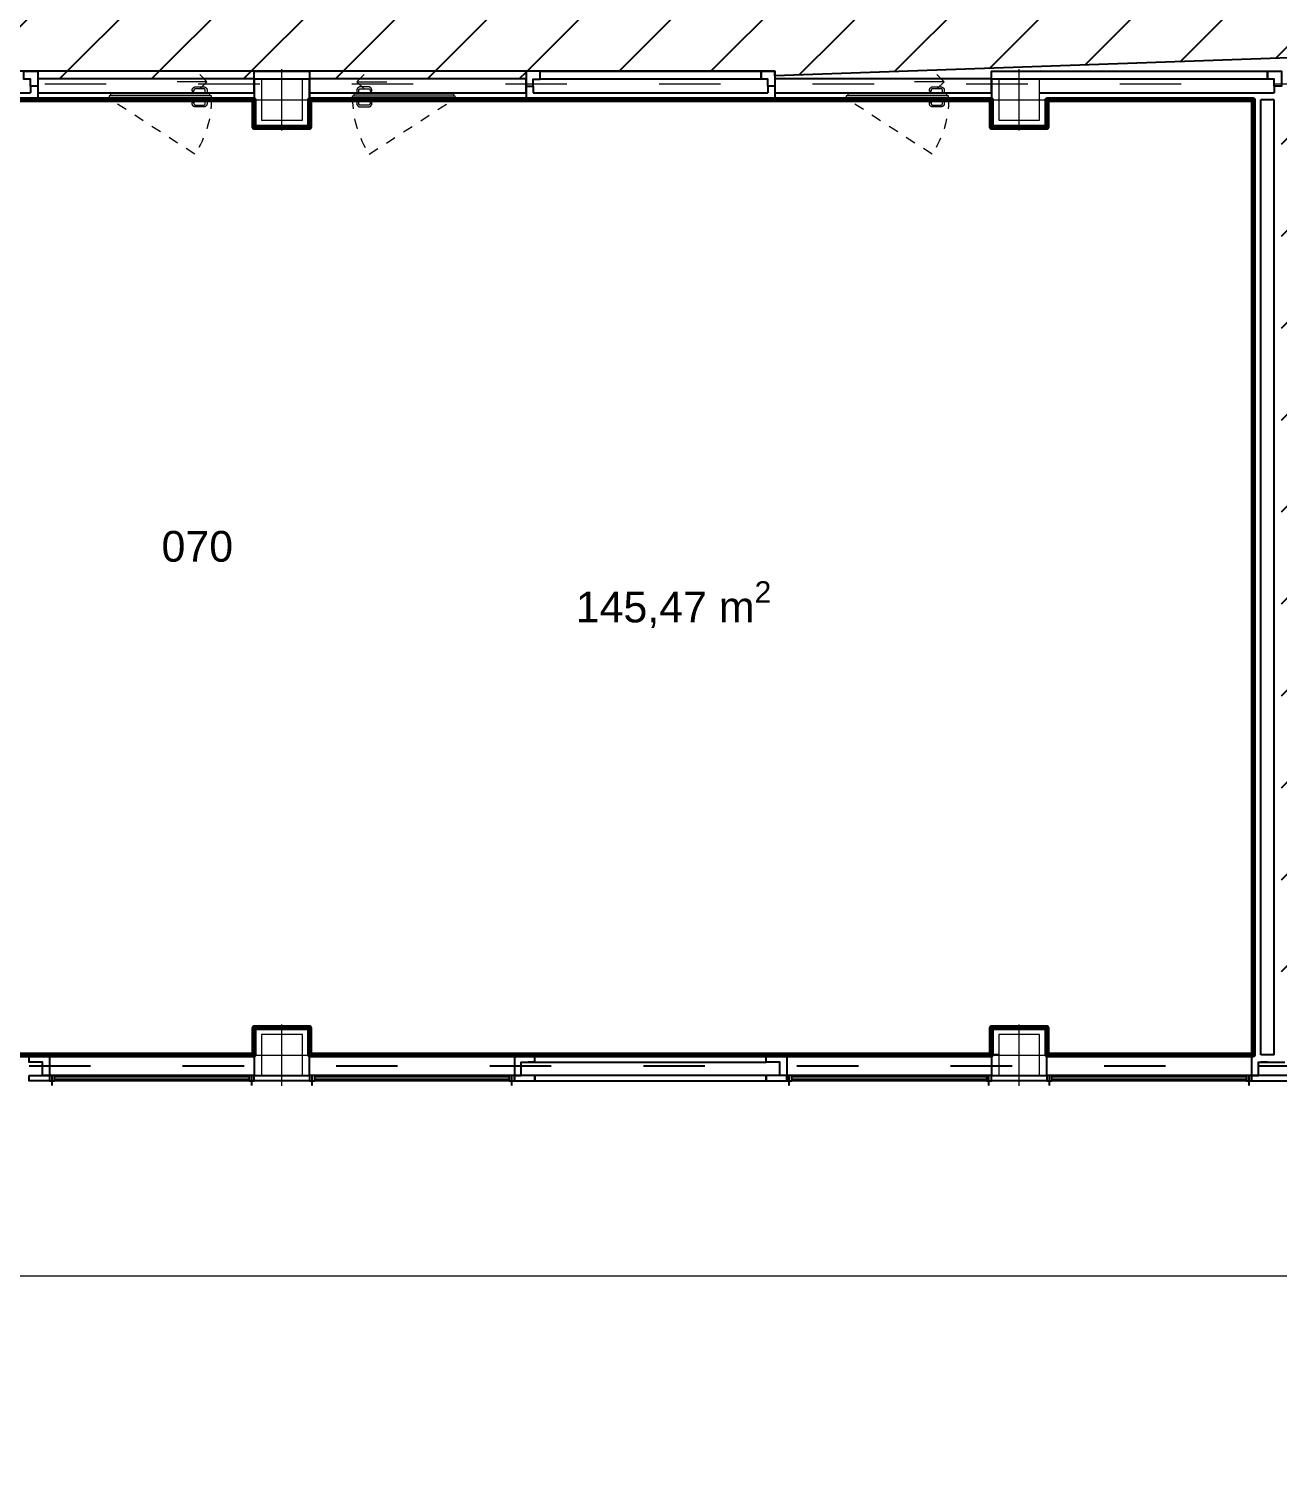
# Model space of a CAD drawing. Header units: millimetres. Extents: x 30 to 130, y 75 to 167.
# Drawn here: x 100.9 to 113.1, y 74.52 to 88.71 of the extents above; entities that cross this region are included whole.
import ezdxf

# ---------------------------------------------------------------- set-up
doc = ezdxf.new("R2010")
doc.units = ezdxf.units.MM
doc.header["$LTSCALE"] = 0.05
for name, pattern in [('00 Ground$0$Dash', [6.35, 3.175, -3.175]), ('ACAD_ISO03W100', [30, 12, -18]), ('OF 00 Ground$0$DASHDOT2', [12.7, 6.35, -3.175, 0, -3.175])]:
    doc.linetypes.add(name, pattern=pattern)
for name, color, linetype, lineweight in [('00 Ground$0$0-2', 250, 'Continuous', 9), ('00 Ground$0$A-DOOR', 252, 'Continuous', 9), ('00 Ground$0$A-Proyecciones', 252, 'Continuous', 0), ('00 Ground$0$Seccio-1', 7, 'Continuous', 9), ('00 Ground$0$Seccio-2', 7, '00 Ground$0$Dash', 9), ('COLUMN_AXES', 1, 'Continuous', 0), ('CONCRETE_COLUMN', 2, 'Continuous', 9), ('OF 00 Ground$0$4A MUROS', 1, 'Continuous', 0)]:
    doc.layers.add(name, color=color, linetype=linetype, lineweight=lineweight)
for name, color, linetype in [('4A TEXTOS', 7, 'Continuous'), ('CCTV_Cobertura', 2, 'Continuous'), ('MAPAS', 7, 'Continuous'), ('OF 00 Ground$0$A-MARCOS', 1, 'Continuous'), ('OF 00 Ground$0$A-PUERTAS', 6, 'Continuous'), ('OF 00 Ground$0$A-VENTANAS', 5, 'Continuous'), ('OF 00 Ground$0$panel fachada', 4, 'Continuous'), ('OF 00 Ground$0$Pladur', 3, 'Continuous')]:
    doc.layers.add(name, color=color, linetype=linetype)
doc.layers.add('OF 00 Ground$0$Superficies', color=81, linetype='Continuous', lineweight=70, plot=False)
doc.styles.get("Standard").update_dxf_attribs({"font": 'arial.ttf'})
pattern_1 = [(45, (-3037.0573, -1545.84536), (-0.44901281, 0.44901281), [])]

# ---------------------------------------------------------------- blocks, each defined once
blk = doc.blocks.new('*U236')
at = {"layer": 'OF 00 Ground$0$A-MARCOS', "color": 6, "linetype": 'OF 00 Ground$0$DASHDOT2', "ltscale": 0.05}
for p, q in [((0.025, -0.096), (0.025, 0.046)), ((1.975, -0.096), (1.975, 0.046))]:
    blk.add_line(p, q, dxfattribs=at)
at = {"layer": 'OF 00 Ground$0$A-MARCOS', "flags": 128}
for points in [[(0, 0), (0.05, 0), (0.05, -0.05), (0, -0.05)], [(1.95, 0), (2, 0), (2, -0.05), (1.95, -0.05)]]:
    blk.add_lwpolyline(points, close=True, dxfattribs=at)
at = {"layer": 'OF 00 Ground$0$A-VENTANAS', "color": 6}
for p, q in [((0.05, 0), (1.95, 0)), ((0.05, -0.05), (1.95, -0.05))]:
    blk.add_line(p, q, dxfattribs=at)
at = {"layer": 'OF 00 Ground$0$A-VENTANAS'}
for p, q in [((0.05, -0.012), (1.95, -0.012)), ((0.05, -0.038), (1.95, -0.038))]:
    blk.add_line(p, q, dxfattribs=at)
blk = doc.blocks.new('*U237')
at = {"layer": 'OF 00 Ground$0$A-MARCOS', "color": 6, "linetype": 'OF 00 Ground$0$DASHDOT2', "ltscale": 0.05}
for p, q in [((0.025, -0.096), (0.025, 0.046)), ((1.975, -0.096), (1.975, 0.046))]:
    blk.add_line(p, q, dxfattribs=at)
at = {"layer": 'OF 00 Ground$0$A-MARCOS', "flags": 128}
for points in [[(0, 0), (0.05, 0), (0.05, -0.05), (0, -0.05)], [(1.95, 0), (2, 0), (2, -0.05), (1.95, -0.05)]]:
    blk.add_lwpolyline(points, close=True, dxfattribs=at)
at = {"layer": 'OF 00 Ground$0$A-VENTANAS', "color": 6}
for p, q in [((0.05, 0), (1.95, 0)), ((0.05, -0.05), (1.95, -0.05))]:
    blk.add_line(p, q, dxfattribs=at)
at = {"layer": 'OF 00 Ground$0$A-VENTANAS'}
for p, q in [((0.05, -0.012), (1.95, -0.012)), ((0.05, -0.038), (1.95, -0.038))]:
    blk.add_line(p, q, dxfattribs=at)
blk = doc.blocks.new('*U238')
at = {"layer": 'OF 00 Ground$0$A-MARCOS', "color": 6, "linetype": 'OF 00 Ground$0$DASHDOT2', "ltscale": 0.05}
for p, q in [((0.025, -0.096), (0.025, 0.046)), ((1.975, -0.096), (1.975, 0.046))]:
    blk.add_line(p, q, dxfattribs=at)
at = {"layer": 'OF 00 Ground$0$A-MARCOS', "flags": 128}
for points in [[(0, 0), (0.05, 0), (0.05, -0.05), (0, -0.05)], [(1.95, 0), (2, 0), (2, -0.05), (1.95, -0.05)]]:
    blk.add_lwpolyline(points, close=True, dxfattribs=at)
at = {"layer": 'OF 00 Ground$0$A-VENTANAS', "color": 6}
for p, q in [((0.05, 0), (1.95, 0)), ((0.05, -0.05), (1.95, -0.05))]:
    blk.add_line(p, q, dxfattribs=at)
at = {"layer": 'OF 00 Ground$0$A-VENTANAS'}
for p, q in [((0.05, -0.012), (1.95, -0.012)), ((0.05, -0.038), (1.95, -0.038))]:
    blk.add_line(p, q, dxfattribs=at)
blk = doc.blocks.new('*U242')
at = {"layer": 'OF 00 Ground$0$A-MARCOS', "color": 6, "linetype": 'OF 00 Ground$0$DASHDOT2', "ltscale": 0.05}
for p, q in [((0.025, -0.096), (0.025, 0.046)), ((1.975, -0.096), (1.975, 0.046))]:
    blk.add_line(p, q, dxfattribs=at)
at = {"layer": 'OF 00 Ground$0$A-MARCOS', "flags": 128}
for points in [[(0, 0), (0.05, 0), (0.05, -0.05), (0, -0.05)], [(1.95, 0), (2, 0), (2, -0.05), (1.95, -0.05)]]:
    blk.add_lwpolyline(points, close=True, dxfattribs=at)
at = {"layer": 'OF 00 Ground$0$A-VENTANAS', "color": 6}
for p, q in [((0.05, 0), (1.95, 0)), ((0.05, -0.05), (1.95, -0.05))]:
    blk.add_line(p, q, dxfattribs=at)
at = {"layer": 'OF 00 Ground$0$A-VENTANAS'}
for p, q in [((0.05, -0.012), (1.95, -0.012)), ((0.05, -0.038), (1.95, -0.038))]:
    blk.add_line(p, q, dxfattribs=at)
blk = doc.blocks.new('00 Ground$0$DR_SL1_2120-4200 - DR_SL1_ 2120 _ 4200 _L_S1-7009590-DWGPl_ Baja')
at = {"layer": '00 Ground$0$A-DOOR'}
for p, q in [((-595, 143), (-524, 214)), ((-595, 143), (-524, 73)), ((-595, 143), (-305, 143)), ((-638, 6), (362, 6)), ((-638, -35), (-638, 6)), ((-622, 25), (346, 25)), ((-622, 6), (-622, 25)), ((-606, 30), (-614, 30)), ((-614, 30), (-561, 30)), ((-614, 30), (-614, 25)), ((-596, 59), (-596, 30)), ((-578, 30), (-578, 59)), ((-561, 30), (-569, 30)), ((-483, 93), (-562, 93)), ((-562, 75), (-483, 75)), ((-561, 25), (-561, 30)), ((-450, 51), (-468, 51)), ((-468, 51), (-450, 51)), ((-468, 59), (-468, 51)), ((-450, 51), (-450, 59)), ((346, 25), (346, 6)), ((362, 6), (362, -35)), ((362, -35), (-638, -35)), ((-614, -35), (-614, -40)), ((-561, -40), (-614, -40)), ((-614, -40), (-606, -40)), ((-596, -40), (-596, -69)), ((-578, -69), (-578, -40)), ((-569, -40), (-561, -40)), ((-483, -85), (-562, -85)), ((-562, -103), (-483, -103)), ((-561, -40), (-561, -35)), ((-450, -61), (-468, -61)), ((-468, -61), (-450, -61)), ((-468, -61), (-468, -69)), ((-450, -69), (-450, -61))]:
    blk.add_line(p, q, dxfattribs=at)
at = {"layer": '00 Ground$0$A-DOOR', "flags": 128}
for points in [[(-562, 93), (-564, 93), (-565, 93), (-567, 93), (-568, 93), (-569, 92), (-571, 92), (-572, 92), (-573, 91), (-574, 91), (-576, 90), (-577, 90), (-578, 89), (-579, 88), (-581, 88), (-582, 87), (-583, 86), (-584, 85), (-585, 85), (-586, 84), (-587, 83), (-588, 82), (-589, 81), (-590, 80), (-590, 78), (-591, 77), (-592, 76), (-592, 75), (-593, 74), (-594, 73), (-594, 71), (-595, 70), (-595, 69), (-595, 67), (-596, 66), (-596, 65), (-596, 63), (-596, 62), (-596, 61), (-596, 59), (-596, 59)], [(-578, 59), (-578, 60), (-578, 60), (-578, 61), (-578, 62), (-578, 62), (-578, 63), (-578, 63), (-578, 64), (-577, 65), (-577, 65), (-577, 66), (-577, 66), (-576, 67), (-576, 67), (-576, 68), (-575, 69), (-575, 69), (-575, 70), (-574, 70), (-574, 70), (-573, 71), (-573, 71), (-572, 72), (-572, 72), (-571, 72), (-571, 73), (-570, 73), (-569, 73), (-569, 74), (-568, 74), (-568, 74), (-567, 74), (-566, 74), (-566, 75), (-565, 75), (-565, 75), (-564, 75), (-563, 75), (-563, 75), (-562, 75)], [(-450, 59), (-450, 60), (-450, 62), (-450, 63), (-450, 64), (-450, 66), (-450, 67), (-451, 68), (-451, 70), (-452, 71), (-452, 72), (-453, 73), (-453, 75), (-454, 76), (-455, 77), (-455, 78), (-456, 79), (-457, 80), (-458, 81), (-459, 82), (-460, 83), (-461, 84), (-462, 85), (-463, 86), (-464, 87), (-465, 88), (-466, 88), (-467, 89), (-469, 90), (-470, 90), (-471, 91), (-472, 91), (-474, 92), (-475, 92), (-476, 92), (-478, 92), (-479, 93), (-480, 93), (-482, 93), (-483, 93), (-483, 93)], [(-483, 75), (-483, 75), (-482, 75), (-482, 75), (-481, 75), (-480, 75), (-480, 75), (-479, 74), (-478, 74), (-478, 74), (-477, 74), (-477, 73), (-476, 73), (-476, 73), (-475, 73), (-474, 72), (-474, 72), (-473, 71), (-473, 71), (-472, 71), (-472, 70), (-472, 70), (-471, 69), (-471, 69), (-470, 68), (-470, 68), (-470, 67), (-469, 67), (-469, 66), (-469, 65), (-469, 65), (-468, 64), (-468, 64), (-468, 63), (-468, 62), (-468, 62), (-468, 61), (-468, 60), (-468, 60), (-468, 59), (-468, 59)], [(-596, -69), (-596, -70), (-596, -72), (-596, -73), (-596, -74), (-596, -76), (-596, -77), (-595, -78), (-595, -80), (-594, -81), (-594, -82), (-593, -83), (-593, -85), (-592, -86), (-591, -87), (-591, -88), (-590, -89), (-589, -90), (-588, -91), (-587, -92), (-586, -93), (-585, -94), (-584, -95), (-583, -96), (-582, -97), (-581, -98), (-580, -98), (-579, -99), (-577, -100), (-576, -100), (-575, -101), (-574, -101), (-572, -102), (-571, -102), (-570, -102), (-568, -102), (-567, -103), (-566, -103), (-564, -103), (-563, -103), (-562, -103)], [(-562, -85), (-563, -85), (-564, -85), (-564, -85), (-565, -85), (-566, -85), (-566, -85), (-567, -84), (-568, -84), (-568, -84), (-569, -84), (-569, -83), (-570, -83), (-570, -83), (-571, -83), (-572, -82), (-572, -82), (-573, -81), (-573, -81), (-574, -81), (-574, -80), (-574, -80), (-575, -79), (-575, -79), (-576, -78), (-576, -78), (-576, -77), (-577, -77), (-577, -76), (-577, -75), (-577, -75), (-578, -74), (-578, -74), (-578, -73), (-578, -72), (-578, -72), (-578, -71), (-578, -70), (-578, -70), (-578, -69), (-578, -69)], [(-483, -103), (-482, -103), (-481, -103), (-479, -103), (-478, -103), (-477, -102), (-475, -102), (-474, -102), (-473, -101), (-472, -101), (-470, -100), (-469, -100), (-468, -99), (-467, -98), (-465, -98), (-464, -97), (-463, -96), (-462, -95), (-461, -95), (-460, -94), (-459, -93), (-458, -92), (-457, -91), (-456, -90), (-456, -88), (-455, -87), (-454, -86), (-454, -85), (-453, -84), (-452, -83), (-452, -81), (-451, -80), (-451, -79), (-451, -77), (-450, -76), (-450, -75), (-450, -73), (-450, -72), (-450, -71), (-450, -69), (-450, -69)], [(-468, -69), (-468, -70), (-468, -70), (-468, -71), (-468, -72), (-468, -72), (-468, -73), (-468, -73), (-468, -74), (-469, -75), (-469, -75), (-469, -76), (-469, -76), (-470, -77), (-470, -77), (-470, -78), (-471, -79), (-471, -79), (-471, -80), (-472, -80), (-472, -80), (-473, -81), (-473, -81), (-474, -82), (-474, -82), (-475, -82), (-475, -83), (-476, -83), (-477, -83), (-477, -84), (-478, -84), (-478, -84), (-479, -84), (-480, -84), (-480, -85), (-481, -85), (-481, -85), (-482, -85), (-483, -85), (-483, -85), (-483, -85)]]:
    blk.add_lwpolyline(points, dxfattribs=at)
at = {"layer": '00 Ground$0$Seccio-1'}
for p, q in [((-1057, 35), (-1057, -35)), ((-622, 35), (-1037, 35)), ((-622, 25), (-622, 35)), ((1031, 35), (346, 35)), ((346, 35), (346, 25)), ((1058, -35), (1058, 35)), ((-1057, -35), (-638, -35)), ((362, -35), (1058, -35))]:
    blk.add_line(p, q, dxfattribs=at)
at = {"layer": '00 Ground$0$Seccio-2'}
blk.add_line((-476, -565), (362, -20), dxfattribs=at)
blk.add_arc((362, -20), 1000, 180, 213, dxfattribs=at)
blk = doc.blocks.new('Column axes')
at = {"layer": 'COLUMN_AXES'}
for p, q in [((0, -0.5), (0, 0.5)), ((-0.5, 0), (0.5, 0))]:
    blk.add_line(p, q, dxfattribs=at)

msp = doc.modelspace()

# ---------------------------------------------------------------- hatches: boundary and pattern name
at = {"layer": 'CCTV_Cobertura', "true_color": 0x636466, "transparency": 33554687}
h = msp.add_hatch(dxfattribs=at)
h.set_pattern_fill('ANSI31', color=251, scale=0.2)
h.set_pattern_definition(pattern_1)
h.paths.add_polyline_path([(92.653, 114.666), (84.431, 97.034, -0.041553), (85.3, 90.454), (114.454, 90.454)])
h.paths.add_polyline_path([(114.454, 90.454), (85.3, 90.454, -0.004055), (85.326, 89.806), (115.038, 89.805)])
h.paths.add_polyline_path([(115.038, 89.805), (85.326, 89.806, -0.009437), (85.345, 88.296), (86.599, 88.296), (87.59, 88.296), (88.51, 88.296), (88.999, 88.296), (91.399, 88.296), (93.799, 88.296), (96.199, 88.296), (98.599, 88.296), (100.852, 88.296), (100.988, 88.296), (100.988, 88.22), (103.103, 88.22), (103.103, 88.296), (103.643, 88.296), (103.643, 88.22), (105.758, 88.22), (105.758, 88.296), (105.894, 88.296), (108.052, 88.296), (108.188, 88.296), (108.188, 88.25), (116.127, 88.527), (116.147, 88.573)])
h = msp.add_hatch(dxfattribs=at)
h.set_pattern_fill('ANSI31', color=251, scale=0.2)
h.set_pattern_definition(pattern_1)
h.paths.add_polyline_path([(40.863, 84.318), (40.68, 85.358, -0.155508), (40.618, 85.41), (39.663, 85.41), (39.663, 84.682), (39.673, 84.682), (39.673, 84.622), (39.663, 84.41), (38.735, 83.489), (38.735, 78.854), (38.903, 78.854), (38.903, 78.686), (40.793, 78.686), (40.793, 78.954), (40.863, 78.954)])
h.paths.add_polyline_path([(56.663, 88.014), (54.938, 88.014, -0.141166), (54.777, 87.484), (53.961, 88.014), (53.938, 88.014), (53.243, 88.014), (53.243, 87.746), (52.703, 87.746), (52.589, 88.014), (49.555, 88.014), (48.74, 87.484, -0.141166), (48.578, 88.014), (48.578, 88.014), (48.158, 88.014), (47.738, 88.014, -0.141166), (47.577, 87.484), (46.761, 88.014), (46.738, 88.014), (46.043, 88.014), (46.043, 87.746), (45.503, 87.746), (45.172, 88.014), (41.333, 88.014), (41.333, 87.746), (40.793, 87.746), (40.319, 88.014), (39.663, 88.014), (39.663, 87.792), (39.673, 87.792), (39.673, 87.732), (39.669, 86.932), (39.673, 86.932), (39.673, 86.872), (39.67, 86.555), (41.135, 85.886), (41.135, 79.215), (53.243, 78.954), (53.243, 78.686), (54.196, 78.686), (56.412, 78.88, -0.155508), (56.469, 78.937), (56.663, 81.154)])
h.paths.add_polyline_path([(47.738, 88.014), (47.714, 88.014), (47.714, 88.009), (47.697, 88.009), (47.697, 87.971), (47.689, 87.957), (47.675, 87.947), (47.665, 87.946), (47.576, 87.946), (47.561, 87.954), (47.551, 87.968), (47.549, 87.988), (47.568, 87.988), (47.568, 87.98), (47.568, 87.979), (47.568, 87.979), (47.568, 87.978), (47.568, 87.978), (47.569, 87.977), (47.569, 87.976), (47.569, 87.976), (47.569, 87.975), (47.569, 87.974), (47.57, 87.974), (47.57, 87.973), (47.57, 87.973), (47.57, 87.972), (47.571, 87.972), (47.571, 87.971), (47.571, 87.971), (47.572, 87.97), (47.572, 87.97), (47.573, 87.969), (47.573, 87.969), (47.574, 87.968), (47.574, 87.968), (47.575, 87.967), (47.575, 87.967), (47.576, 87.967), (47.576, 87.966), (47.577, 87.966), (47.577, 87.966), (47.578, 87.965), (47.578, 87.965), (47.579, 87.965), (47.58, 87.965), (47.58, 87.965), (47.581, 87.964), (47.582, 87.964), (47.582, 87.964), (47.583, 87.964), (47.583, 87.964), (47.584, 87.964), (47.584, 87.964), (47.663, 87.964), (47.664, 87.964), (47.665, 87.964), (47.665, 87.964), (47.666, 87.964), (47.666, 87.964), (47.667, 87.965), (47.668, 87.965), (47.668, 87.965), (47.669, 87.965), (47.669, 87.965), (47.67, 87.966), (47.671, 87.966), (47.671, 87.966), (47.672, 87.967), (47.672, 87.967), (47.673, 87.967), (47.673, 87.968), (47.674, 87.968), (47.674, 87.969), (47.675, 87.969), (47.675, 87.969), (47.676, 87.97), (47.676, 87.97), (47.676, 87.971), (47.677, 87.971), (47.677, 87.972), (47.677, 87.973), (47.678, 87.973), (47.678, 87.974), (47.678, 87.974), (47.678, 87.975), (47.679, 87.976), (47.679, 87.976), (47.679, 87.977), (47.679, 87.977), (47.679, 87.978), (47.679, 87.979), (47.679, 87.979), (47.679, 87.98), (47.679, 87.98), (47.679, 88.009), (47.662, 88.009), (46.765, 88.012), (47.577, 87.484, 0.141166)], flags=16)
h.paths.add_polyline_path([(49.555, 88.014), (48.654, 88.014), (48.654, 88.009), (48.637, 88.009), (48.637, 87.98), (48.637, 87.98), (48.637, 87.979), (48.637, 87.979), (48.637, 87.978), (48.637, 87.977), (48.638, 87.977), (48.638, 87.976), (48.638, 87.976), (48.638, 87.975), (48.638, 87.974), (48.639, 87.974), (48.639, 87.973), (48.639, 87.973), (48.639, 87.972), (48.64, 87.971), (48.64, 87.971), (48.641, 87.97), (48.641, 87.97), (48.641, 87.969), (48.642, 87.969), (48.642, 87.969), (48.643, 87.968), (48.643, 87.968), (48.644, 87.967), (48.644, 87.967), (48.645, 87.967), (48.645, 87.966), (48.646, 87.966), (48.646, 87.966), (48.647, 87.965), (48.648, 87.965), (48.648, 87.965), (48.649, 87.965), (48.649, 87.965), (48.65, 87.964), (48.651, 87.964), (48.651, 87.964), (48.652, 87.964), (48.653, 87.964), (48.653, 87.964), (48.732, 87.964), (48.732, 87.964), (48.733, 87.964), (48.734, 87.964), (48.734, 87.964), (48.735, 87.964), (48.736, 87.964), (48.736, 87.965), (48.737, 87.965), (48.737, 87.965), (48.738, 87.965), (48.739, 87.965), (48.739, 87.966), (48.74, 87.966), (48.74, 87.966), (48.741, 87.967), (48.741, 87.967), (48.742, 87.967), (48.742, 87.968), (48.743, 87.968), (48.743, 87.969), (48.744, 87.969), (48.744, 87.97), (48.745, 87.97), (48.745, 87.971), (48.745, 87.971), (48.746, 87.972), (48.746, 87.972), (48.746, 87.973), (48.747, 87.973), (48.747, 87.974), (48.747, 87.974), (48.747, 87.975), (48.748, 87.976), (48.748, 87.976), (48.748, 87.977), (48.748, 87.978), (48.748, 87.978), (48.748, 87.979), (48.748, 87.979), (48.748, 87.98), (48.748, 87.988), (48.766, 87.988), (48.766, 87.971), (48.758, 87.956), (48.744, 87.947), (48.734, 87.946), (48.645, 87.946), (48.63, 87.954), (48.621, 87.967), (48.619, 87.978), (48.619, 88.009), (48.602, 88.009), (48.578, 88.009, 0.139903), (48.74, 87.484)], flags=16)
h.paths.add_polyline_path([(54.938, 88.014), (54.914, 88.014), (54.914, 88.009), (54.897, 88.009), (54.897, 87.971), (54.889, 87.957), (54.875, 87.947), (54.865, 87.946), (54.776, 87.946), (54.761, 87.954), (54.751, 87.968), (54.749, 87.988), (54.768, 87.988), (54.768, 87.98), (54.768, 87.979), (54.768, 87.979), (54.768, 87.978), (54.768, 87.978), (54.769, 87.977), (54.769, 87.976), (54.769, 87.976), (54.769, 87.975), (54.769, 87.974), (54.77, 87.974), (54.77, 87.973), (54.77, 87.973), (54.77, 87.972), (54.771, 87.972), (54.771, 87.971), (54.771, 87.971), (54.772, 87.97), (54.772, 87.97), (54.773, 87.969), (54.773, 87.969), (54.774, 87.968), (54.774, 87.968), (54.775, 87.967), (54.775, 87.967), (54.776, 87.967), (54.776, 87.966), (54.777, 87.966), (54.777, 87.966), (54.778, 87.965), (54.778, 87.965), (54.779, 87.965), (54.78, 87.965), (54.78, 87.965), (54.781, 87.964), (54.782, 87.964), (54.782, 87.964), (54.783, 87.964), (54.783, 87.964), (54.784, 87.964), (54.784, 87.964), (54.863, 87.964), (54.864, 87.964), (54.865, 87.964), (54.865, 87.964), (54.866, 87.964), (54.866, 87.964), (54.867, 87.965), (54.868, 87.965), (54.868, 87.965), (54.869, 87.965), (54.869, 87.965), (54.87, 87.966), (54.871, 87.966), (54.871, 87.966), (54.872, 87.967), (54.872, 87.967), (54.873, 87.967), (54.873, 87.968), (54.874, 87.968), (54.874, 87.969), (54.875, 87.969), (54.875, 87.969), (54.876, 87.97), (54.876, 87.97), (54.876, 87.971), (54.877, 87.971), (54.877, 87.972), (54.877, 87.973), (54.878, 87.973), (54.878, 87.974), (54.878, 87.974), (54.878, 87.975), (54.879, 87.976), (54.879, 87.976), (54.879, 87.977), (54.879, 87.977), (54.879, 87.978), (54.879, 87.979), (54.879, 87.979), (54.879, 87.98), (54.879, 87.98), (54.879, 88.009), (54.862, 88.009), (53.965, 88.012), (54.777, 87.484, 0.141166)], flags=16)
h.paths.add_polyline_path([(64.799, 88.014), (60.543, 88.014), (60.443, 87.746), (59.903, 87.746), (59.903, 88.014), (56.935, 88.014), (56.935, 81.154), (57.129, 78.937, -0.155508), (57.186, 78.88), (59.403, 78.686), (59.903, 78.686), (59.903, 78.954), (64.799, 79.077)])
h.paths.add_polyline_path([(62.363, 88.246), (62.317, 88.246, -2.414214), (62.313, 88.243), (62.313, 88.246), (60.63, 88.246), (60.543, 88.014), (62.363, 88.014)])
h.paths.add_polyline_path([(81.44, 87.328), (76.363, 87.15), (76.418, 86.515, -0.155508), (76.475, 86.458), (81.44, 86.024)])
h.paths.add_polyline_path([(81.441, 88.246), (81.394, 88.246, -2.414214), (81.391, 88.243), (81.391, 88.246), (79.984, 88.246), (79.521, 88.014), (79.521, 88.014), (76.287, 88.014), (76.363, 87.15), (81.44, 87.328)])
h.paths.add_polyline_path([(85.385, 86.361), (82.915, 86.614), (82.915, 86.814), (86.634, 87.195), (86.634, 87.509), (82.484, 87.364), (81.972, 86.754, -0.077289), (81.978, 86.714, -0.077289), (81.972, 86.674), (83.029, 85.414), (85.385, 85.414)])
h.paths.add_polyline_path([(86.634, 88.014), (83.029, 88.014), (82.484, 87.364), (86.634, 87.509)])
h.paths.add_polyline_path([(89.035, 84.362), (88.767, 84.374), (88.767, 84.914), (89.035, 84.929), (89.035, 85.098), (83.576, 84.62, -0.155508), (83.519, 84.563), (83.325, 82.346), (83.325, 78.686), (84.439, 78.686), (84.471, 78.484), (84.499, 78.484), (86.463, 78.484), (86.463, 78.786), (86.463, 78.846), (86.463, 79.646), (86.463, 79.646), (86.463, 79.706), (86.463, 82.634), (89.035, 82.634)])
h.paths.add_polyline_path([(92.212, 87.704), (89.488, 87.609), (89.307, 85.546), (89.307, 83.502, 37.010849), (89.307, 83.502), (89.307, 82.9), (92.449, 82.9)])
h.paths.add_polyline_path([(92.197, 88.014), (91.775, 88.014), (89.558, 87.82, -0.155508), (89.501, 87.763), (89.488, 87.609), (92.212, 87.704)])
h.paths.add_polyline_path([(96.933, 87.869), (96.443, 87.851), (96.443, 87.746), (95.903, 87.746), (95.903, 87.833), (92.212, 87.704), (92.449, 82.9), (92.449, 81.154), (92.648, 78.885), (94.917, 78.686), (95.903, 78.686), (95.903, 78.954), (96.933, 78.976), (96.933, 87.735)])
h.paths.add_polyline_path([(96.933, 87.869), (96.489, 87.853), (96.441, 87.74), (96.933, 87.735)], flags=0)
h.paths.add_polyline_path([(96.933, 88.014), (96.558, 88.014), (96.489, 87.853), (96.933, 87.869)])
h.paths.add_polyline_path([(96.933, 78.976), (95.903, 78.954), (96.443, 78.954), (96.653, 78.686), (96.933, 78.686)], flags=17)
h.paths.add_polyline_path([(116.367, 85.546), (116.173, 87.763, -0.155508), (116.116, 87.82), (114.826, 87.933, -0.120518), (114.669, 87.484), (113.853, 88.014), (113.83, 88.014), (113.135, 88.014), (113.135, 78.686), (116.367, 78.686)])
h.paths.add_polyline_path([(114.826, 87.933), (114.676, 87.946), (114.663, 87.946), (114.662, 87.947), (113.899, 88.014), (113.853, 88.014), (114.669, 87.484, 0.120518)], flags=17)
h.paths.add_polyline_path([(122.463, 84.41), (121.535, 84.41), (121.535, 84.622), (121.525, 84.622), (121.525, 84.682), (121.534, 85.482), (121.525, 85.482), (121.525, 85.542), (121.535, 85.614), (120.335, 85.614), (120.335, 80.231), (120.563, 78.942, -0.155508), (120.625, 78.89), (122.463, 78.89)])

# ---------------------------------------------------------------- linework, layer by layer
at = {"layer": '00 Ground$0$A-Proyecciones'}
msp.add_lwpolyline([(128.139, 167.306), (128.13, 108.424, -0.436581), (121.649, 101.432), (120.713, 101.432), (120.713, 96.433), (121.649, 96.433, -0.414214), (128.149, 89.933), (128.139, 81.024, -0.413136), (121.639, 74.524), (121.639, 76.524), (36.395, 76.524), (36.395, 74.524, -0.414208), (29.895, 81.024), (29.895, 167.306), (31.395, 167.306)], format="xyb", dxfattribs=at)
at = {"layer": 'CCTV_Cobertura', "color": 2}
for points in [[(116.187, 88.529), (108.188, 88.25)], [(108.188, 88.25), (108.188, 88.296), (76.187, 88.296)]]:
    msp.add_lwpolyline(points, dxfattribs=at)
at = {"layer": 'CONCRETE_COLUMN'}
for points in [[(103.173, 87.816), (103.573, 87.816), (103.573, 88.216), (103.173, 88.216), (103.173, 87.816)], [(110.373, 87.816), (110.773, 87.816), (110.773, 88.216), (110.373, 88.216), (110.373, 87.816)], [(103.173, 78.484), (103.573, 78.484), (103.573, 78.884), (103.173, 78.884), (103.173, 78.484)], [(110.373, 78.484), (110.773, 78.484), (110.773, 78.884), (110.373, 78.884), (110.373, 78.484)]]:
    msp.add_lwpolyline(points, close=True, dxfattribs=at)
at = {"layer": 'MAPAS', "color": 4, "linetype": 'ACAD_ISO03W100', "lineweight": 15}
msp.add_lwpolyline([(39.763, 86.236), (39.556, 86.236), (39.556, 88.172), (116.458, 88.172), (116.458, 83.633), (116.739, 83.636)], dxfattribs=at)
at = {"layer": 'MAPAS', "color": 30, "linetype": 'ACAD_ISO03W100', "true_color": 0xf8991e}
msp.add_lwpolyline([(116.503, 83.146), (116.503, 78.575), (81.566, 78.575), (81.566, 84.879), (83.44, 84.879), (83.457, 84.681)], dxfattribs=at)
at = {"layer": 'OF 00 Ground$0$4A MUROS', "ltscale": 2000, "flags": 128}
msp.add_lwpolyline([(113.006, 88.084), (112.156, 88.084)], dxfattribs=at)
at = {"layer": 'OF 00 Ground$0$A-PUERTAS', "linetype": 'Continuous'}
for points in [[(100.988, 88.084), (103.103, 88.084), (103.103, 88.22), (100.988, 88.22)], [(103.643, 88.084), (105.758, 88.084), (105.758, 88.22), (103.643, 88.22)], [(108.188, 88.084), (110.303, 88.084), (110.303, 88.22), (108.188, 88.22)]]:
    msp.add_lwpolyline(points, close=True, dxfattribs=at)
at = {"layer": 'OF 00 Ground$0$panel fachada', "linetype": 'Continuous'}
for points in [[(100.918, 88.15), (100.918, 88.216), (100.852, 88.216), (100.852, 88.296), (100.988, 88.296), (100.988, 88.15), (100.918, 88.15)], [(105.828, 88.15), (105.828, 88.216), (105.894, 88.216), (105.894, 88.296), (105.758, 88.296), (105.758, 88.15), (105.828, 88.15)], [(108.118, 88.15), (108.118, 88.216), (108.052, 88.216), (108.052, 88.296), (108.188, 88.296), (108.188, 88.15), (108.118, 88.15)], [(113.065, 88.15), (113.065, 88.216), (112.999, 88.216), (112.999, 88.296), (113.135, 88.296), (113.135, 88.15), (113.065, 88.15)]]:
    msp.add_lwpolyline(points, dxfattribs=at)
for points in [[(103.643, 88.216), (103.103, 88.216), (103.103, 88.296), (103.643, 88.296)], [(108.052, 88.216), (105.894, 88.216), (105.894, 88.296), (108.052, 88.296)], [(112.999, 88.216), (110.303, 88.216), (110.303, 88.296), (112.999, 88.296)], [(100.903, 78.484), (101.103, 78.484), (101.103, 78.434), (100.903, 78.434)], [(103.103, 78.484), (103.643, 78.484), (103.643, 78.434), (103.103, 78.434)], [(105.843, 78.484), (105.643, 78.484), (105.643, 78.434), (105.843, 78.434)], [(108.103, 78.484), (105.843, 78.484), (105.843, 78.434), (108.103, 78.434)], [(108.303, 78.484), (108.103, 78.484), (108.103, 78.434), (108.303, 78.434)], [(110.303, 78.484), (110.843, 78.484), (110.843, 78.434), (110.303, 78.434)], [(113.239, 78.484), (112.843, 78.484), (112.843, 78.434), (113.239, 78.434)]]:
    msp.add_lwpolyline(points, close=True, dxfattribs=at)
at = {"layer": 'OF 00 Ground$0$Pladur', "linetype": 'Continuous'}
for p, q in [((96.373, 88.084), (100.918, 88.084)), ((100.918, 88.15), (100.918, 88.084)), ((100.988, 88.15), (100.988, 88.014)), ((105.758, 88.15), (105.758, 88.014)), ((105.828, 88.15), (105.828, 88.084)), ((105.828, 88.084), (108.118, 88.084)), ((108.118, 88.15), (108.118, 88.084)), ((108.188, 88.15), (108.188, 88.014)), ((110.773, 88.084), (113.065, 88.084)), ((113.065, 88.15), (113.065, 88.084)), ((100.988, 88.014), (97.205, 88.014)), ((108.188, 88.014), (105.758, 88.014)), ((112.863, 88.014), (110.843, 88.014)), ((112.863, 78.686), (112.863, 88.014)), ((113.065, 88.014), (112.933, 88.014)), ((112.933, 78.686), (112.933, 88.014)), ((113.065, 78.686), (113.065, 88.014)), ((103.103, 78.686), (101.103, 78.686)), ((105.643, 78.686), (103.643, 78.686)), ((105.843, 78.616), (105.777, 78.616)), ((108.103, 78.686), (105.843, 78.686)), ((105.843, 78.616), (108.103, 78.616)), ((110.373, 78.686), (108.303, 78.686)), ((112.843, 78.686), (110.843, 78.686)), ((113.065, 78.686), (112.933, 78.686)), ((112.999, 78.616), (112.933, 78.616))]:
    msp.add_line(p, q, dxfattribs=at)
for points in [[(103.103, 88.216), (103.103, 87.746)], [(103.103, 87.746), (103.643, 87.746), (103.643, 88.216)], [(110.303, 88.216), (110.303, 87.746)], [(110.303, 87.746), (110.843, 87.746), (110.843, 88.014)], [(103.643, 78.484), (103.643, 78.954), (103.103, 78.954), (103.103, 78.484)], [(110.843, 78.484), (110.843, 78.954), (110.303, 78.954), (110.303, 78.484)], [(112.863, 78.686), (112.843, 78.686), (112.843, 78.484), (112.91, 78.484), (112.91, 78.616), (113.043, 78.616), (113.169, 78.616)]]:
    msp.add_lwpolyline(points, dxfattribs=at)
for points in [[(100.903, 78.686), (101.103, 78.686), (101.103, 78.484), (101.036, 78.484), (101.036, 78.616), (100.903, 78.616)], [(105.843, 78.686), (105.643, 78.686), (105.643, 78.484), (105.71, 78.484), (105.71, 78.616), (105.843, 78.616)], [(108.103, 78.686), (108.303, 78.686), (108.303, 78.484), (108.236, 78.484), (108.236, 78.616), (108.103, 78.616)]]:
    msp.add_lwpolyline(points, close=True, dxfattribs=at)
at = {"layer": 'OF 00 Ground$0$Superficies'}
msp.add_lwpolyline([(97.205, 88.014), (97.205, 78.686), (103.103, 78.686), (103.103, 78.954), (103.643, 78.954), (103.643, 78.686), (110.303, 78.686), (110.303, 78.954), (110.843, 78.954), (110.843, 78.686), (112.863, 78.686), (112.863, 88.014), (110.843, 88.014), (110.843, 87.746), (110.303, 87.746), (110.303, 88.014), (103.643, 88.014), (103.643, 87.746), (103.103, 87.746), (103.103, 88.014), (97.255, 88.014)], dxfattribs=at)

# ---------------------------------------------------------------- block references
at = {"layer": '00 Ground$0$0-2', "yscale": 0.001, "zscale": 0.001}
for p, xscale in [((102.046, 88.049), -0.001), ((104.701, 88.049), 0.001), ((109.246, 88.049), -0.001)]:
    msp.add_blockref('00 Ground$0$DR_SL1_2120-4200 - DR_SL1_ 2120 _ 4200 _L_S1-7009590-DWGPl_ Baja', p, dxfattribs=dict(at, xscale=xscale))
at = {"layer": 'COLUMN_AXES', "xscale": 0.6, "yscale": 0.6}
for p in [(103.373, 88.016), (110.573, 88.016), (103.373, 78.684), (110.573, 78.684)]:
    msp.add_blockref('Column axes', p, dxfattribs=at)
at = {"layer": 'OF 00 Ground$0$A-VENTANAS', "linetype": 'Continuous', "xscale": -1}
for name, p in [('*U238', (103.103, 78.484)), ('*U237', (105.643, 78.484)), ('*U242', (110.303, 78.484)), ('*U236', (112.843, 78.484))]:
    msp.add_blockref(name, p, dxfattribs=at)

# ---------------------------------------------------------------- texts
at = {"layer": '4A TEXTOS'}
msp.add_text('070', height=0.3, dxfattribs=at).set_placement((102.197, 83.504))
at = {"layer": '4A TEXTOS', "insert": (106.242, 83.313), "char_height": 0.3, "attachment_point": 1}
msp.add_mtext_dynamic_manual_height_columns('\\A1;145,47 \\A1;m{\\H0.7x;\\S2^ ;}', width=6.04581, gutter_width=1516.191, heights=[0.381], dxfattribs=at)

doc.saveas('drawing.dxf')
